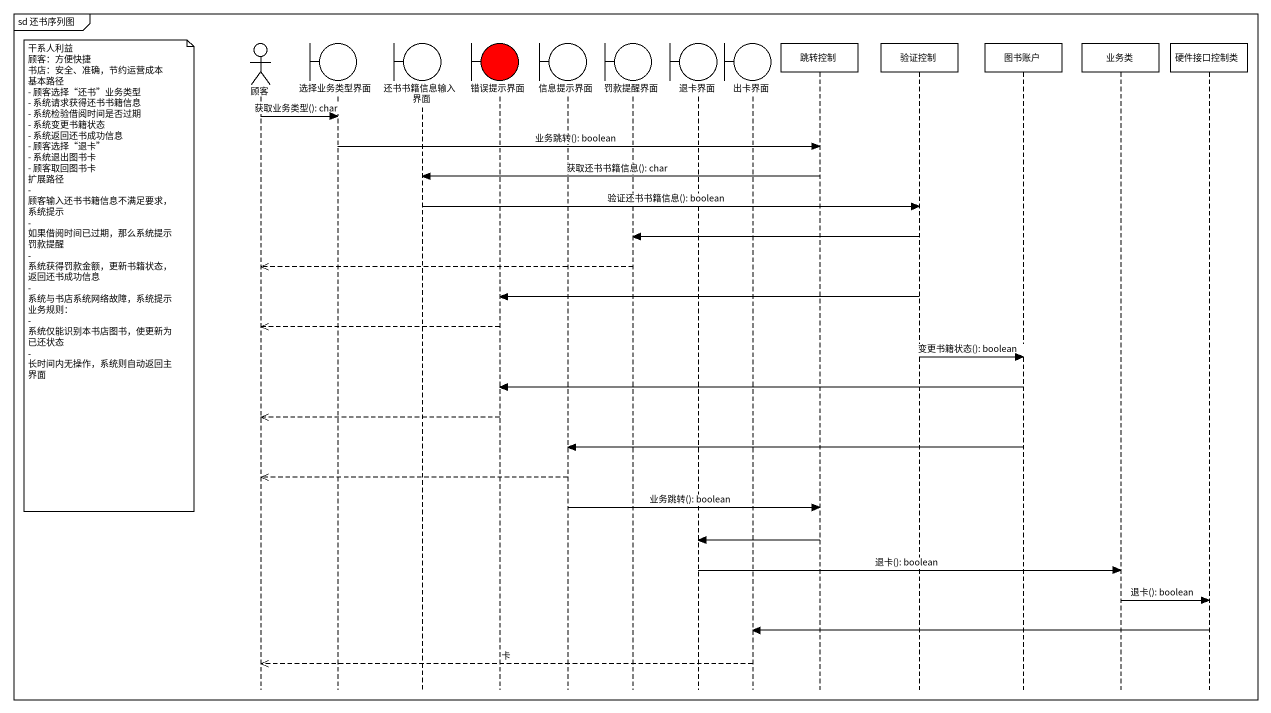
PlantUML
@startuml
mainframe sd 还书序列图
hide footbox
actor 顾客
boundary 选择业务类型界面
boundary 还书书籍信息输入界面
boundary 错误提示界面 #FF0000
boundary 信息提示界面
boundary 罚款提醒界面
boundary 退卡界面
boundary 出卡界面
participant 跳转控制
participant 验证控制
participant 图书账户
participant 业务类
participant 硬件接口控制类

顾客 -> 选择业务类型界面 : 获取业务类型(): char
选择业务类型界面 -> 跳转控制 : 业务跳转(): boolean
跳转控制 -> 还书书籍信息输入界面 : 获取还书书籍信息(): char
还书书籍信息输入界面 -> 验证控制 : 验证还书书籍信息(): boolean
验证控制 -> 罚款提醒界面
罚款提醒界面 -->> 顾客
note left of 顾客
  干系人利益
  顾客：方便快捷
  书店：安全、准确，节约运营成本
  基本路径
  - 顾客选择“还书”业务类型
  - 系统请求获得还书书籍信息
  - 系统检验借阅时间是否过期
  - 系统变更书籍状态
  - 系统返回还书成功信息
  - 顾客选择“退卡”
  - 系统退出图书卡
  - 顾客取回图书卡
  扩展路径
  - 顾客输入还书书籍信息不满足要求，系统提示
  - 如果借阅时间已过期，那么系统提示罚款提醒
  - 系统获得罚款金额，更新书籍状态，返回还书成功信息
  - 系统与书店系统网络故障，系统提示
  业务规则：
  - 系统仅能识别本书店图书，使更新为已还状态
  - 长时间内无操作，系统则自动返回主界面
end note
验证控制 -> 错误提示界面
错误提示界面 -->> 顾客
验证控制 -> 图书账户 : 变更书籍状态(): boolean
图书账户 -> 错误提示界面
错误提示界面 -->> 顾客
图书账户 -> 信息提示界面
信息提示界面 -->> 顾客
信息提示界面 -> 跳转控制 : 业务跳转(): boolean
跳转控制 -> 退卡界面
退卡界面 -> 业务类 : 退卡(): boolean
业务类 -> 硬件接口控制类 : 退卡(): boolean
硬件接口控制类 -> 出卡界面
出卡界面 -->> 顾客 : 卡
@enduml
